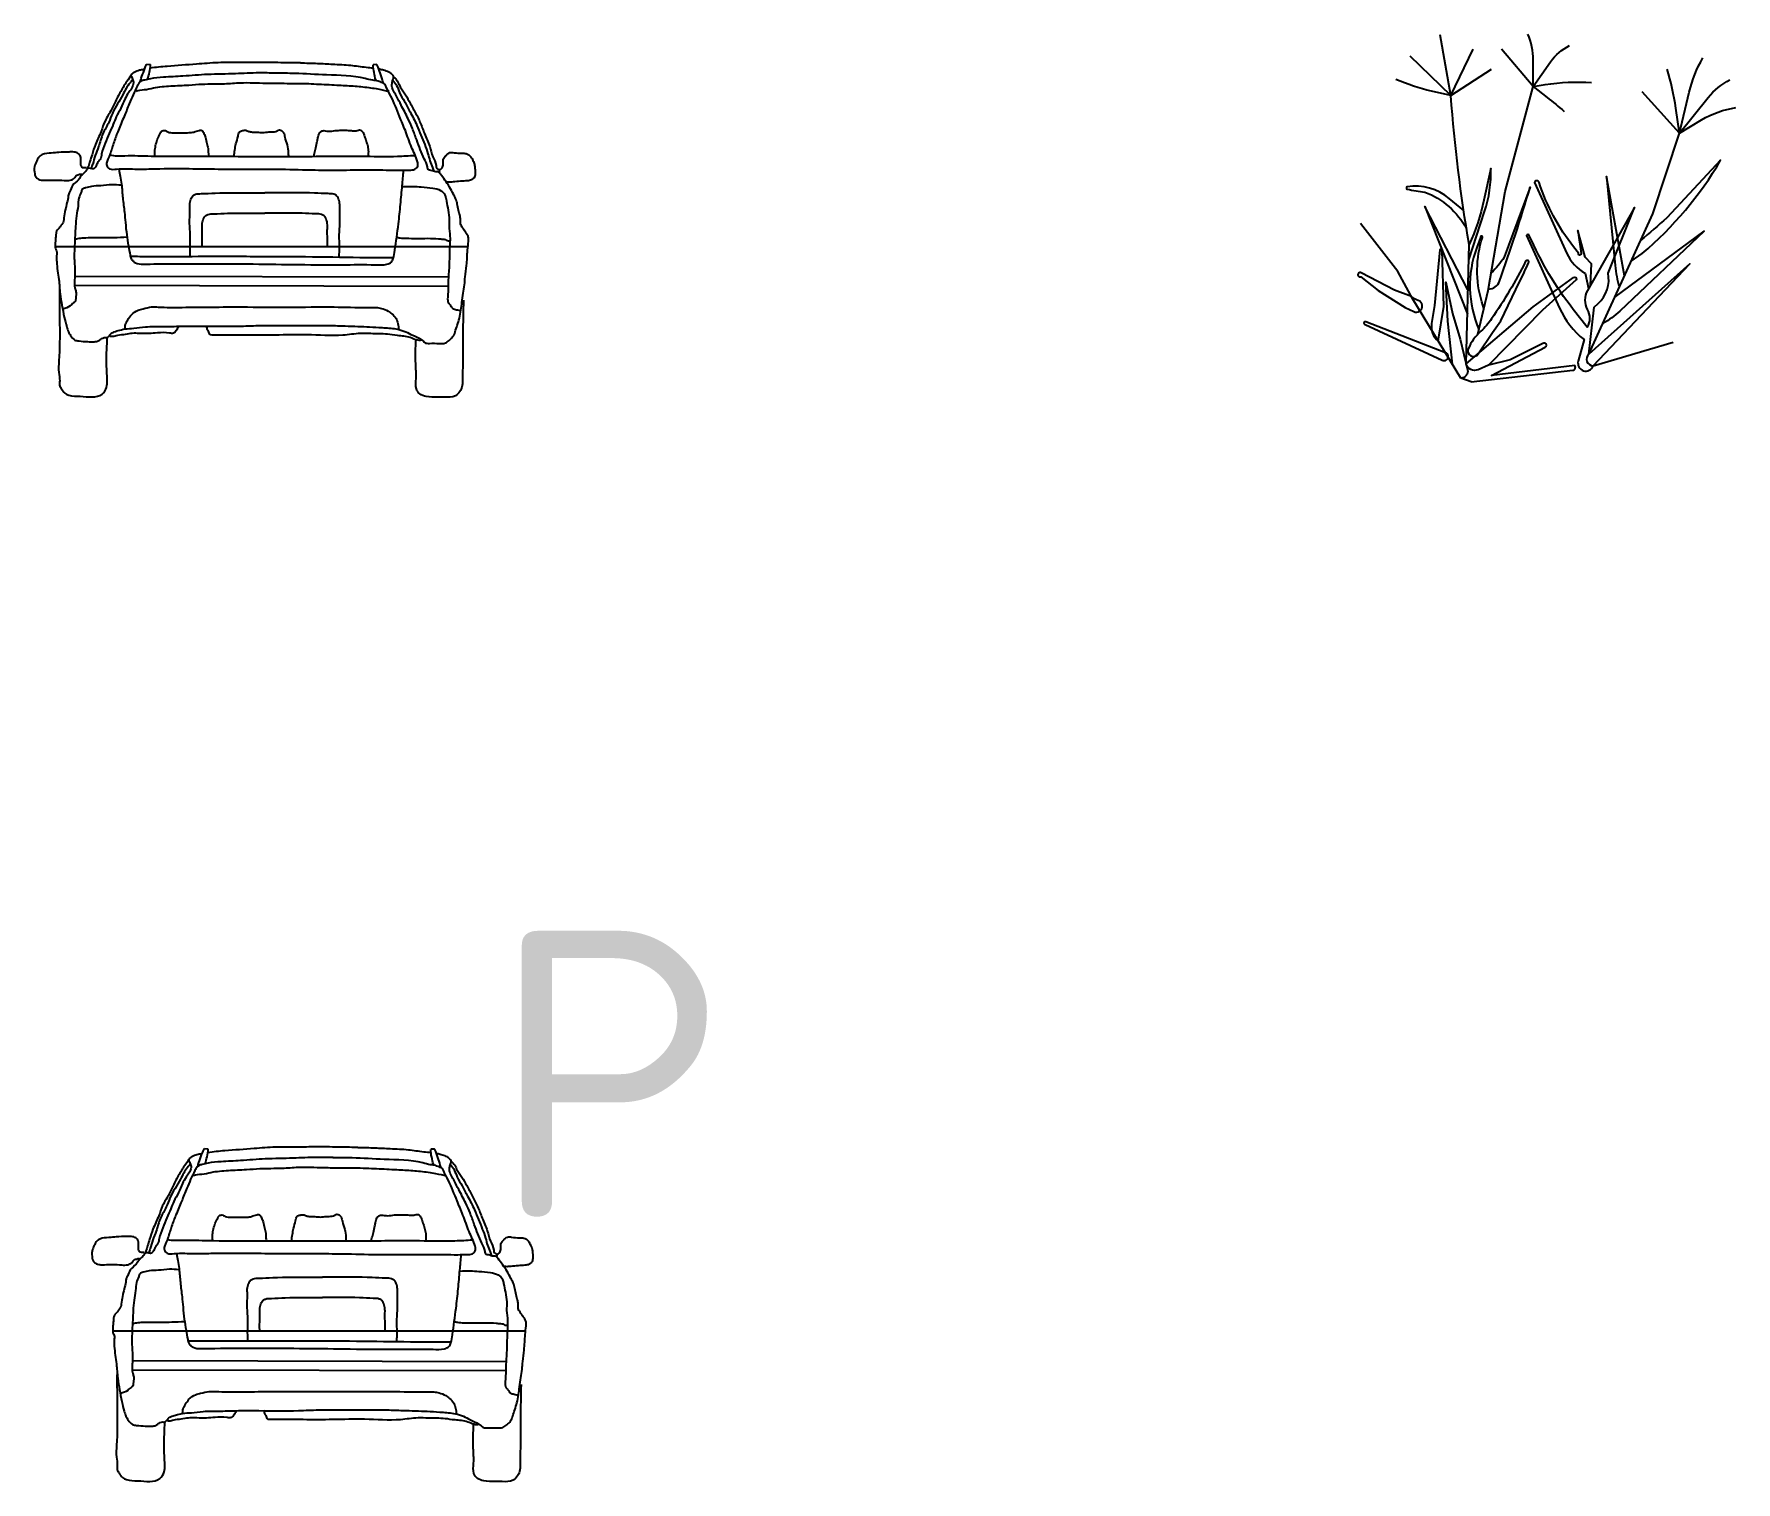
# Model space of a CAD drawing. Extents: x 212852 to 217021, y 173663 to 176722.
# Drawn here: x 212958.9 to 213015.6, y 175834.2 to 175882.4 of the extents above; entities that cross this region are included whole.
import ezdxf

# ---------------------------------------------------------------- set-up
doc = ezdxf.new("R2010")
doc.units = 0
doc.header["$MEASUREMENT"] = 0
doc.layers.get('0').update_dxf_attribs({"linetype": 'CONTINUOUS'})
for name, color, linetype in [('kamlesh', 10, 'CONTINUOUS'), ('XSEC_BERM', 104, 'CONTINUOUS'), ('XSEC_PARKING', 250, 'CONTINUOUS'), ('XSEC_RIJBAAN_B', 7, 'CONTINUOUS')]:
    doc.layers.add(name, color=color, linetype=linetype)
doc.styles.add('Fabricom-ISO', font='isocpeur.ttf')

# ---------------------------------------------------------------- blocks, each defined once
blk = doc.blocks.new('A$C25D40799')
for p, q in [((522.2, 1543.6), (538.5, 1542.2)), ((1587.6, 1541.6), (1571.2, 1540.6)), ((96.9, 698.6), (2009.9, 698.6)), ((190.7, 561.7), (1923.3, 557.7)), ((190.1, 518.6), (1918.2, 514.6))]:
    blk.add_line(p, q)
for points, knots in [([(452.8, 1496.9), (421.9, 1454), (416.2, 1442.3), (398.6, 1415.7), (378.5, 1376.7), (356.9, 1327), (326.5, 1284.3), (310, 1226.2), (283.3, 1176.9), (269.9, 1129.2), (258.4, 1095.8), (252.9, 1074), (246, 1058.7), (237.9, 1044.2), (219, 1031), (205.8, 1003.3), (174.8, 986.1), (169.1, 958.1), (157.7, 941), (157.1, 919.3), (149, 892.2), (141.9, 857.9), (137.6, 830.6), (134.6, 808.9), (125, 799), (118.4, 785.2), (102.8, 774.5), (100.4, 753.8), (98.5, 731.9), (97.4, 712.9), (96.5, 696.2), (98.3, 685.6), (107.3, 674.4), (100.9, 653.3), (105.1, 623.2), (106.4, 586), (116.6, 537.3), (117.4, 483.6), (129.2, 425.8), (136.9, 374.2), (148.3, 333.5), (156.6, 303.9), (169.8, 283.5), (184.5, 263.5), (214.6, 259.9), (244.1, 257.4), (273.6, 256.6), (296, 258.4), (306.8, 268.9), (317.6, 274.9), (327.9, 277.6), (341.3, 275), (349.7, 290.7), (365.8, 302.6), (391.2, 309.2), (422.8, 318.1), (466, 319), (524.1, 328.7), (597.3, 326.5), (683.4, 329.8), (804, 329.2), (927.7, 327.5), (1041.8, 332.9), (1139.8, 333.2), (1246.2, 332.2), (1354.1, 333.5), (1436.7, 330.4), (1498.2, 328.2), (1555.4, 326.4), (1614, 322.5), (1667.6, 319.2), (1713, 308.5), (1747.2, 289.7), (1778.6, 276.7), (1800.4, 263.1), (1810.4, 252.2), (1820.7, 248.9), (1843.2, 250.5), (1871, 249.4), (1904.4, 247.8), (1923.7, 264.2), (1942.6, 279.2), (1951, 305.8), (1960.6, 333.9), (1971.3, 366.9), (1977.7, 402.8), (1981.9, 441.8), (1987.5, 480.9), (1994.4, 519.8), (1996.8, 562.8), (2002.7, 604.4), (2006.6, 645.8), (2007.1, 683.4), (2012.3, 712.9), (2013.3, 736.1), (2009.8, 751.3), (1997.2, 766.4), (1986.5, 783.6), (1973.6, 800.9), (1976.9, 819.9), (1973.4, 841.3), (1964.6, 866.2), (1961.5, 894.6), (1954.3, 920.1), (1939.6, 945.2), (1925.9, 975.4), (1903.2, 1005.3), (1886.9, 1028.9), (1872.7, 1046.3), (1855.5, 1043.8), (1843.2, 1051.1), (1824.5, 1051.8), (1821.2, 1078), (1799.9, 1119.9), (1776, 1180.9), (1754.2, 1243.3), (1730.3, 1297.6), (1704.2, 1345.5), (1682.6, 1387.9), (1669, 1413.1), (1660.2, 1428.9), (1657.2, 1442), (1657.4, 1456), (1661.5, 1469.6), (1666.2, 1481.5), (1663.1, 1493.1), (1654.5, 1498.9), (1639.8, 1509.8), (1620.3, 1515), (1605.2, 1519.1), (1597.9, 1520.7), (1597.3, 1520.8)], [0.1427516, 0.1427516, 0.1427516, 0.1427516, 0.1441207, 0.1491577, 0.1592131, 0.1662954, 0.1767689, 0.1855494, 0.1967554, 0.2051715, 0.2106866, 0.2148044, 0.2165516, 0.2192272, 0.2231216, 0.2279667, 0.2344574, 0.2396988, 0.2417508, 0.2447679, 0.2503915, 0.2562398, 0.2625008, 0.2646156, 0.2670974, 0.2692619, 0.2723491, 0.2761324, 0.2791232, 0.2837165, 0.2857809, 0.2876726, 0.2890104, 0.2927793, 0.2976017, 0.3047458, 0.3115836, 0.3228817, 0.3319707, 0.341553, 0.3493995, 0.3535351, 0.3570373, 0.3619053, 0.3651923, 0.3718659, 0.3771463, 0.3804333, 0.3827283, 0.3845789, 0.3866954, 0.3880729, 0.3909937, 0.3942555, 0.398394, 0.4040732, 0.4109949, 0.4202495, 0.4340319, 0.4481112, 0.4641835, 0.4954098, 0.51109, 0.5223418, 0.545301, 0.5652758, 0.5772893, 0.5873935, 0.5965795, 0.6064622, 0.6172914, 0.6239172, 0.6299773, 0.6370636, 0.6412013, 0.6429937, 0.6444456, 0.6465118, 0.6543688, 0.6589833, 0.6626123, 0.6668312, 0.6710489, 0.6763449, 0.6821303, 0.6886547, 0.6948862, 0.702056, 0.7087711, 0.7149814, 0.7239743, 0.7301846, 0.7361529, 0.7430687, 0.7453625, 0.747978, 0.7507787, 0.7551725, 0.7585599, 0.7610831, 0.7645543, 0.7695644, 0.7744681, 0.7790389, 0.7829391, 0.7892012, 0.7959495, 0.8016858, 0.8046248, 0.8060023, 0.8100116, 0.8119047, 0.8143755, 0.8213364, 0.8372718, 0.8468576, 0.8551737, 0.8673872, 0.8746748, 0.879399, 0.8819641, 0.8838557, 0.8861495, 0.8889869, 0.8911018, 0.8925526, 0.894527, 0.8969663, 0.9012549, 0.9047667, 0.9051149, 0.9051149, 0.9051149, 0.9051149]), ([(1117.8, 1501.9), (1092.5, 1502.5), (1030.7, 1504), (926, 1497.8), (808.3, 1497.6), (697.2, 1488), (608.9, 1483.7), (548.8, 1479.5), (515.9, 1470.1), (497.3, 1467.8), (485.6, 1457), (466, 1421.4), (443.3, 1368.2), (415.9, 1299.2), (390.8, 1241), (369.2, 1183.9), (355.7, 1138), (343.7, 1105.6), (333.8, 1087.5), (335.4, 1074.1), (339.7, 1064.3), (354.9, 1054.1), (404, 1061.1), (473.7, 1055.5), (586.6, 1060.2), (710.8, 1059.7), (864, 1057.2), (1006.1, 1056.5), (1155.9, 1057.2), (1292, 1052.5), (1432.8, 1052.5), (1542.8, 1054.1), (1631.2, 1053), (1689.1, 1051.3), (1732.3, 1053), (1760.9, 1052.4), (1772.3, 1062.4), (1779.9, 1073.8), (1772.2, 1110), (1745.6, 1160.2), (1722.4, 1233.2), (1687.2, 1310.2), (1663.2, 1381.5), (1633.9, 1426.6), (1627, 1452.3), (1610.9, 1457.8), (1593.3, 1466.6), (1564.9, 1468.2), (1487.9, 1491.5), (1364.9, 1490.9), (1226.4, 1501.2), (1147, 1501.5), (1116.9, 1501.6)], [0, 0, 0, 0, 75.91578, 185.406801, 314.180343, 429.050401, 519.349048, 580.314268, 608.089178, 622.759046, 634.617532, 654.245876, 744.379115, 807.889819, 877.129171, 934.469745, 990.996074, 1019.889255, 1039.002779, 1050.644399, 1059.269874, 1070.335315, 1102.528701, 1200.326955, 1284.002509, 1439.715405, 1573.533072, 1743.383391, 1866.053621, 2023.037287, 2151.71451, 2288.521872, 2352.857259, 2417.192672, 2460.959631, 2485.709447, 2497.567933, 2505.06587, 2525.675481, 2599.457965, 2680.876609, 2752.2915, 2854.774598, 2902.506169, 2916.881994, 2928.388651, 2950.373576, 2976.395132, 3011.982271, 3191.59783, 3339.658587, 3429.728155, 3429.728155, 3429.728155, 3429.728155]), ([(447.9, 1490.4), (450.8, 1494.3), (456.1, 1503.1), (472.5, 1512.1), (491, 1518.4), (505.3, 1520), (511.5, 1520.7)], [0, 0, 0, 0, 14.677512, 30.049651, 54.547004, 73.137173, 73.137173, 73.137173, 73.137173]), ([(490.7, 1461.5), (493.8, 1473.2), (502.9, 1496.9), (512, 1524.1), (518.9, 1540.8), (522.2, 1543.6)], [0.00089717, 0.00089717, 0.00089717, 0.00089717, 0.00705848, 0.01367692, 0.01585466, 0.01585466, 0.01585466, 0.01585466]), ([(525.2, 1472.8), (528.4, 1483.8), (534.5, 1506.4), (539, 1529.7), (538.5, 1541.6)], [0.0017489, 0.0017489, 0.0017489, 0.0017489, 0.00757716, 0.01366641, 0.01366641, 0.01366641, 0.01366641]), ([(1233.1, 1549.3), (1207.4, 1549.5), (1145.5, 1550.2), (1055.2, 1552.4), (953.8, 1549.9), (855.4, 1552.3), (740, 1542.1), (635.8, 1535.4), (563, 1529), (537.6, 1524.7)], [0, 0, 0, 0, 0.0130865, 0.0315417, 0.0459743, 0.0647681, 0.0815991, 0.1048393, 0.1182554, 0.1182554, 0.1182554, 0.1182554]), ([(1571.5, 1524.7), (1560.6, 1525.9), (1525.2, 1528.6), (1463.3, 1539.1), (1387.6, 1541.5), (1309.7, 1546.3), (1259.7, 1547.4), (1233.1, 1548)], [0.90956096, 0.90956096, 0.90956096, 0.90956096, 0.91516129, 0.92740666, 0.94165728, 0.95360429, 0.96715149, 0.96715149, 0.96715149, 0.96715149]), ([(1582.7, 1470.9), (1579.8, 1482), (1574.3, 1504.7), (1570.4, 1528.1), (1571.2, 1540.1)], [0.0017489, 0.0017489, 0.0017489, 0.0017489, 0.00757716, 0.01366641, 0.01366641, 0.01366641, 0.01366641]), ([(1616.9, 1458.7), (1614.1, 1470.5), (1605.7, 1494.4), (1597.3, 1521.9), (1590.7, 1538.7), (1587.6, 1541.6)], [0.00089717, 0.00089717, 0.00089717, 0.00089717, 0.00705848, 0.01367692, 0.01585466, 0.01585466, 0.01585466, 0.01585466]), ([(448.3, 1490.9), (450.7, 1485.4), (455.6, 1474.2), (462.4, 1458.4), (456.2, 1443.5), (449.7, 1427.7), (434.1, 1408.5), (417.3, 1378.4), (403.2, 1338.7), (379.5, 1302.5), (365.9, 1261.6), (346.8, 1222), (328.8, 1175.8), (312.7, 1136.6), (308.5, 1102.9), (291.8, 1086.3), (286.7, 1069.8), (275.2, 1055.4), (261.1, 1061.7), (251.9, 1061), (247.6, 1060.7)], [0.00393246, 0.00393246, 0.00393246, 0.00393246, 0.00694879, 0.01010811, 0.01212537, 0.01485463, 0.01885172, 0.0245582, 0.03238138, 0.04019022, 0.04641738, 0.05424055, 0.06257681, 0.07160269, 0.07590429, 0.07928738, 0.08300537, 0.08496544, 0.08747661, 0.08969513, 0.08969513, 0.08969513, 0.08969513]), ([(455.5, 1471), (451.6, 1466.2), (441.1, 1453.1), (424.3, 1430.9), (408.9, 1396.1), (384.9, 1359.4), (361, 1317.5), (345.5, 1268.4), (314.3, 1221.3), (301.7, 1167), (281.6, 1121.4), (273.5, 1086.7), (266.3, 1067), (264, 1060.5)], [0, 0, 0, 0, 18.61695, 50.31893, 83.173634, 132.179846, 181.832827, 227.307951, 285.716311, 349.212816, 392.58787, 434.96696, 455.615637, 455.615637, 455.615637, 455.615637]), ([(471.6, 1419.1), (483.1, 1424.5), (511.6, 1423.7), (563.9, 1437.4), (633.6, 1443.6), (709, 1445.4), (792, 1453.4), (872.1, 1451), (970.4, 1460), (1062.3, 1455.4), (1167.7, 1454.5), (1249.7, 1454.8), (1335.1, 1450.1), (1406.9, 1446.7), (1486.7, 1442.7), (1546.5, 1436.2), (1598.8, 1428.5), (1626.8, 1420.1), (1644.1, 1419.5)], [0, 0, 0, 0, 38.215663, 81.78801, 162.766704, 246.669362, 308.410036, 412.721345, 486.391174, 604.319379, 688.065522, 802.575528, 850.460917, 944.523677, 1018.094486, 1090.201128, 1124.764964, 1176.744145, 1176.744145, 1176.744145, 1176.744145]), ([(1662.3, 1469.9), (1668.4, 1461.8), (1681.7, 1444.1), (1692.4, 1407.6), (1717.9, 1369.3), (1743.2, 1317.9), (1771.9, 1267.2), (1790.7, 1214.9), (1809.5, 1171.9), (1824.5, 1132.5), (1832.1, 1095.7), (1844.5, 1069.2), (1849.6, 1052.2), (1851.5, 1046)], [0, 0, 0, 0, 30.204235, 65.740331, 112.431256, 167.425609, 237.697057, 286.511591, 333.89304, 378.674518, 412.642011, 446.145255, 465.818382, 465.818382, 465.818382, 465.818382]), ([(1665.3, 1485), (1669.8, 1480.9), (1681, 1470.8), (1692, 1442.4), (1715.6, 1411.5), (1738.6, 1369.8), (1763, 1324.5), (1788.9, 1275.2), (1808.7, 1219.3), (1833.1, 1167.7), (1844.2, 1115), (1862.8, 1085.3), (1862.8, 1059.1), (1877.6, 1056.3), (1877.4, 1047.9), (1877.3, 1043.4)], [0, 0, 0, 0, 18.209979, 44.717995, 89.352528, 134.392281, 187.408325, 243.830222, 300.964102, 365.029477, 415.097509, 459.089459, 472.527926, 482.911509, 494.778275, 494.778275, 494.778275, 494.778275]), ([(558.8, 1120), (558.5, 1128.8), (558, 1146.6), (564, 1172.8), (570.8, 1198.9), (581.9, 1217.1), (587.6, 1233.1), (598.2, 1236), (607.1, 1237.3), (618, 1227.5), (636.1, 1225.4), (660.8, 1225.8), (687.8, 1224.7), (715.1, 1226.3), (737.5, 1227.2), (752.1, 1234.3), (762.8, 1235.6), (773, 1239.6), (782.7, 1232.8), (787.3, 1219.3), (796.2, 1201.5), (798.1, 1176.9), (807.6, 1153), (805.1, 1132.9), (808.7, 1121.9), (809.9, 1118.3)], [0, 0, 0, 0, 26.324754, 53.056972, 80.498629, 106.135108, 118.622309, 126.967578, 137.816646, 143.403262, 168.962957, 189.111192, 218.558618, 249.594576, 271.512574, 284.753206, 297.533066, 303.922973, 316.415721, 326.805282, 346.938572, 375.49294, 399.533752, 422.81313, 434.087218, 434.087218, 434.087218, 434.087218]), ([(926.1, 1118.4), (926.4, 1127.7), (929.8, 1146.2), (934, 1177.4), (944.6, 1202.8), (946.6, 1230.8), (965.1, 1235.9), (980.2, 1238.7), (994.9, 1231), (1012.6, 1227.9), (1034.5, 1229.5), (1059.8, 1224.8), (1086.6, 1230.7), (1109.2, 1228.7), (1124.1, 1233.2), (1131.9, 1239.8), (1144.4, 1238.5), (1158.6, 1226.7), (1160.9, 1199.7), (1172.5, 1170.2), (1178.7, 1140.4), (1176.7, 1122), (1178.7, 1116.7)], [0, 0, 0, 0, 28.045101, 56.30352, 93.11334, 114.177004, 129.439226, 145.015018, 159.717038, 177.044562, 198.742674, 225.135835, 253.204765, 279.597926, 292.838558, 298.425166, 309.274235, 326.939601, 349.487802, 386.719377, 422.870749, 439.974775, 439.974775, 439.974775, 439.974775]), ([(1295, 1116.8), (1296, 1121.4), (1299, 1134.3), (1305.7, 1157.2), (1310.1, 1181.2), (1315.4, 1203.7), (1318, 1222.5), (1330.6, 1234), (1343.5, 1236.2), (1355.9, 1233.1), (1376.2, 1232.1), (1401.3, 1237.3), (1429.2, 1237.1), (1453.6, 1237.2), (1473.7, 1235.6), (1492.8, 1233.2), (1510.2, 1242.1), (1523.2, 1228.8), (1529.5, 1212.8), (1536.3, 1192.1), (1544.3, 1169.3), (1549, 1144.2), (1548.1, 1127), (1547.7, 1118.2)], [0, 0, 0, 0, 14.277191, 39.817272, 71.401963, 87.194303, 109.742497, 126.211571, 134.11411, 148.148573, 163.852247, 194.851071, 224.357051, 247.426952, 267.973461, 284.857781, 305.242651, 317.343143, 334.659086, 357.681682, 382.167988, 407.376743, 433.701496, 433.701496, 433.701496, 433.701496]), ([(241.5, 1062.7), (233.3, 1062.3), (214.8, 1061.3), (215.1, 1092.3), (218.4, 1114.4), (204.1, 1132.3), (183.5, 1137.2), (153, 1136), (117.7, 1135.7), (76.8, 1130.3), (42.7, 1130.3), (19.4, 1113.2), (9.9, 1092.3), (-1.9, 1067.8), (0.5, 1042.4), (4.6, 1022), (17.4, 1009.7), (36.8, 1004.9), (64, 1005.8), (98, 1006.9), (134, 1005), (161.3, 1003), (176.9, 1008.7), (188.4, 1015.8), (193.5, 1030.2), (206.2, 1031.2), (214.7, 1035.5), (221, 1033.8), (224.7, 1032.8)], [0, 0, 0, 0, 21.083576, 47.730473, 72.117215, 89.507148, 110.026721, 133.286322, 181.092354, 215.565496, 257.829959, 279.618777, 297.681531, 326.317044, 359.364062, 372.13477, 387.709383, 409.400573, 430.211793, 469.404943, 511.045352, 539.228267, 549.686628, 560.214403, 579.327035, 588.238674, 595.98046, 607.065844, 607.065844, 607.065844, 607.065844]), ([(349.8, 1123.6), (372.2, 1116.9), (437.6, 1121.5), (565.3, 1115.8), (725.3, 1117.3), (906.3, 1116.4), (1073.3, 1116), (1232.2, 1115), (1383.8, 1117.9), (1532.5, 1117.4), (1661.9, 1114.7), (1736.5, 1119.2), (1763.3, 1120.8)], [0, 0, 0, 0, 70.156475, 191.502903, 386.348312, 548.72223, 735.02246, 887.142361, 1025.621954, 1189.704902, 1333.279827, 1413.770934, 1413.770934, 1413.770934, 1413.770934]), ([(1878.2, 1054.7), (1881.9, 1055.8), (1888.4, 1057.8), (1893.1, 1070.2), (1897.3, 1083.1), (1892.2, 1101.2), (1903.4, 1116), (1914.4, 1126.9), (1927.7, 1136.4), (1951.5, 1132), (1976, 1130), (2004.2, 1130.9), (2023.8, 1116.8), (2032.9, 1096.8), (2041, 1079.4), (2042.2, 1062), (2043.5, 1047.3), (2043.6, 1032.4), (2040.2, 1017.1), (2025.8, 1005.2), (2003.3, 1002), (1974.5, 1001.2), (1945.3, 998.2), (1921.9, 995.4), (1910.5, 998.4), (1906.2, 999.5)], [0, 0, 0, 0, 10.947583, 19.153977, 37.864798, 51.374734, 72.171862, 87.746466, 99.292622, 118.879665, 155.686725, 175.311895, 201.78808, 221.514597, 241.277138, 258.575023, 273.303472, 285.534701, 303.344829, 318.080354, 338.269182, 370.191967, 404.66511, 426.718866, 439.803347, 439.803347, 439.803347, 439.803347]), ([(393.1, 1055.7), (393.9, 1045.3), (398.3, 1022.6), (406.3, 979), (409.4, 922.6), (417.7, 863.6), (422.5, 806.5), (427.8, 754.5), (435.6, 704.2), (442.9, 667.6), (447.3, 642.3), (457.8, 630.7), (474.5, 617.6), (515.2, 616.6), (614.9, 619.3), (778.1, 618.6), (986.7, 618.2), (1203.6, 614.7), (1400.7, 612.8), (1546.8, 615.7), (1623.9, 611.7), (1656.1, 623.2), (1666.7, 649.5), (1674.6, 708.7), (1687.4, 792.5), (1697.7, 892.6), (1704.9, 975.1), (1709.8, 1027.4), (1711.5, 1050.8)], [0, 0, 0, 0, 31.161823, 69.346348, 132.896948, 200.040025, 248.127431, 304.891948, 356.828313, 400.365626, 418.194942, 431.536623, 446.234582, 480.798418, 547.475363, 750.887483, 966.241446, 1174.752216, 1401.084191, 1558.331078, 1611.423291, 1634.349359, 1653.444411, 1691.628945, 1815.535822, 1906.442049, 1993.798414, 2063.998191, 2063.998191, 2063.998191, 2063.998191]), ([(402.3, 982.1), (388, 983.4), (356.6, 986.3), (311.5, 978.6), (269.6, 979.5), (242.6, 971.3), (220.6, 966.6), (217, 944.6), (202.8, 921.5), (204.7, 882.7), (193.5, 840), (191.6, 794.6), (188.9, 748), (186.4, 695.7), (184.3, 632.5), (191, 574.3), (185.2, 530), (187.4, 503.9), (196.9, 482.4), (190.9, 463), (192.8, 442.9), (177.6, 435), (163.7, 418.1), (145.2, 412.1), (133.4, 408.3)], [0, 0, 0, 0, 42.761743, 94.290157, 137.154038, 165.339888, 182.170201, 196.761651, 225.944556, 263.667313, 308.588599, 358.227309, 399.245732, 448.796096, 515.393144, 588.900189, 623.095252, 648.936584, 666.765901, 690.733549, 709.825816, 718.368671, 738.941105, 774.867243, 774.867243, 774.867243, 774.867243]), ([(723.2, 653.8), (722.6, 665.8), (721, 698.8), (724.5, 749.5), (718.2, 808.6), (722, 857.5), (719.2, 897.4), (725.8, 920), (734.8, 935), (751.6, 943.2), (786.8, 943.3), (877, 949), (975.2, 946.2), (1051.9, 947.6), (1068.2, 947.9)], [0, 0, 0, 0, 0.006094, 0.0168189, 0.0258234, 0.0362585, 0.0417659, 0.0459866, 0.0480774, 0.0504159, 0.0550938, 0.0658437, 0.0966014, 0.1049292, 0.1049292, 0.1049292, 0.1049292]), ([(1413.3, 653.8), (1413.9, 665.8), (1415.5, 698.8), (1411.9, 749.5), (1418.3, 808.6), (1414.4, 857.5), (1417.3, 897.4), (1410.7, 920), (1401.7, 935), (1384.9, 943.2), (1349.6, 943.3), (1259.4, 949), (1161.2, 946.2), (1084.6, 947.6), (1068.2, 947.9)], [0, 0, 0, 0, 0.006094, 0.0168189, 0.0258234, 0.0362585, 0.0417659, 0.0459866, 0.0480774, 0.0504159, 0.0550938, 0.0658437, 0.0966014, 0.1049292, 0.1049292, 0.1049292, 0.1049292]), ([(1705.6, 975.9), (1722.2, 976.6), (1751.2, 977.9), (1798.6, 974.4), (1841.6, 970.7), (1881.8, 962.6), (1904.6, 941.4), (1909.4, 911), (1916.6, 876.7), (1924.6, 835), (1920.1, 790.8), (1928, 750), (1926.2, 707.7), (1923.1, 664.6), (1924.4, 609.2), (1918.5, 558.9), (1918.8, 507.2), (1916.7, 472.9), (1914.7, 438.2), (1930.7, 425.4), (1937.6, 408.3), (1958.6, 405.8), (1971.4, 402.3), (1978.6, 400.3)], [0, 0, 0, 0, 49.593438, 87.232505, 142.163234, 179.488207, 208.480042, 227.951033, 269.815289, 314.736575, 354.011761, 402.099156, 437.959111, 480.683726, 531.912221, 603.71354, 632.743018, 685.706725, 711.548043, 727.297292, 744.378832, 762.221123, 785.022424, 785.022424, 785.022424, 785.022424]), ([(778, 698.6), (777.8, 703.1), (776.7, 728), (779.6, 763.7), (776.7, 803.6), (783.3, 826.2), (792.3, 841.2), (809.1, 849.4), (844.4, 849.6), (931.7, 855.1), (1010.7, 853.1), (1068.2, 853.3)], [0.02353949, 0.02353949, 0.02353949, 0.02353949, 0.0258234, 0.03625846, 0.04176585, 0.04598659, 0.04807738, 0.05041587, 0.05509377, 0.06584368, 0.09515876, 0.09515876, 0.09515876, 0.09515876]), ([(1358.4, 698.6), (1358.7, 703.1), (1359.7, 728), (1356.9, 763.7), (1359.8, 803.6), (1353.1, 826.2), (1344.2, 841.2), (1327.4, 849.4), (1292.1, 849.6), (1204.7, 855.1), (1125.8, 853.1), (1068.2, 853.3)], [0.02353949, 0.02353949, 0.02353949, 0.02353949, 0.0258234, 0.03625846, 0.04176585, 0.04598659, 0.04807738, 0.05041587, 0.05509377, 0.06584368, 0.09515876, 0.09515876, 0.09515876, 0.09515876]), ([(190.5, 732.2), (194.4, 733.4), (206.7, 737), (234.4, 739.3), (290.2, 740.1), (357.6, 738.9), (409.9, 741.7), (429.9, 742.8)], [0, 0, 0, 0, 12.441664, 38.304713, 82.774219, 180.208147, 240.124238, 240.124238, 240.124238, 240.124238]), ([(1680.4, 742.2), (1685, 740.9), (1698.8, 736.8), (1730, 736.6), (1789.6, 735.1), (1847.1, 737.9), (1890.5, 732.8), (1904.9, 731.9), (1913.6, 724.2), (1921.1, 725), (1924.6, 725.4)], [0, 0, 0, 0, 14.092923, 43.197824, 92.76188, 193.599042, 214.179275, 224.575101, 236.038121, 246.292742, 246.292742, 246.292742, 246.292742]), ([(444.5, 653.5), (474.7, 653.1), (579.6, 651.5), (776.7, 653.6), (1028, 652.8), (1288.3, 652.1), (1497.4, 647.5), (1622.1, 648), (1663.2, 648.2)], [0, 0, 0, 0, 90.58254, 314.501301, 591.397308, 844.350551, 1095.58893, 1218.656331, 1218.656331, 1218.656331, 1218.656331]), ([(116.5, 506.6), (115.1, 394), (123, 263.9), (110.6, 119.2), (120.3, 82.3), (114.6, 55.3), (128.5, 37.4), (138.9, 18.2), (170.1, 3.8), (214.1, 5.9), (265, -1.8), (315.3, 7.1), (338.2, 43.3), (338.3, 95.8), (331.6, 172.6), (337.6, 239.2), (338.3, 277)], [0, 0, 0, 0, 337.882396, 392.305179, 431.12097, 451.529524, 469.815552, 495.678849, 515.975153, 568.372429, 625.157515, 672.544578, 710.294848, 742.122488, 828.411375, 941.814879, 941.814879, 941.814879, 941.814879]), ([(420.6, 317.8), (421.8, 324.3), (420.4, 339.5), (434.8, 360.1), (450.1, 385.5), (476.3, 403.2), (509.4, 410.8), (540.2, 420.1), (601.1, 415.8), (739.9, 416.7), (941.4, 419.5), (1176, 416), (1370.1, 420.2), (1505.5, 415.1), (1579.1, 416.9), (1612.2, 412.4), (1637.1, 401.6), (1659.7, 385.1), (1677.9, 366.7), (1686.8, 340.4), (1688, 323.1), (1688.8, 314.1)], [0, 0, 0, 0, 19.766761, 43.780759, 72.084578, 109.34511, 133.70547, 174.113825, 204.563274, 315.614269, 591.502799, 808.238728, 1019.624122, 1173.662565, 1214.858913, 1240.189082, 1273.114714, 1294.972162, 1324.116101, 1349.044942, 1376.126696, 1376.126696, 1376.126696, 1376.126696]), ([(1989.5, 450.5), (1985.2, 346.3), (1987.3, 221.7), (1984.6, 88), (1984.8, 49.5), (1972.7, 24.2), (1948.1, -2), (1907.7, 0.5), (1862.9, 0.9), (1823.5, 0.1), (1785.5, 11.6), (1764.4, 43.9), (1771.8, 93.2), (1765.8, 168.8), (1767, 229.6), (1769.3, 267.4)], [0, 0, 0, 0, 312.931008, 371.889016, 403.71667, 426.053314, 454.92792, 505.320236, 537.09453, 591.61191, 623.220129, 650.907844, 698.58183, 766.648164, 880.028955, 880.028955, 880.028955, 880.028955]), ([(669.7, 329), (666.6, 323.7), (661.7, 315.3), (655.5, 303.5), (644.1, 293.8), (613.6, 300.5), (576.2, 299), (529.6, 293.9), (490.8, 295.1), (454, 297.5), (421, 289.7), (390, 288.4), (366.6, 280.2), (354.4, 280.9), (350.2, 281.1)], [0, 0, 0, 0, 18.428702, 28.866087, 40.331112, 60.033711, 115.559208, 155.126597, 199.90522, 232.145818, 264.830391, 301.053361, 324.949153, 337.487178, 337.487178, 337.487178, 337.487178]), ([(795.1, 330.9), (797.8, 326.6), (799.1, 315.6), (807.5, 304.9), (809.5, 290.5), (827, 288.9), (924, 290.3), (1076.3, 286.3), (1270.2, 294.4), (1402.4, 281.4), (1500.4, 298.6), (1569.4, 295.2), (1626.4, 296.4), (1687.1, 285.4), (1739.9, 284.3), (1778.8, 260.1), (1795.9, 266.3)], [0, 0, 0, 0, 15.291857, 31.3012, 40.939561, 53.978449, 75.472173, 347.749712, 494.667209, 661.243677, 742.675701, 791.036623, 868.076633, 913.175952, 974.728729, 1029.525391, 1029.525391, 1029.525391, 1029.525391])]:
    blk.add_open_spline(points, degree=3, knots=knots)
blk = doc.blocks.new('A$C70151CF8')
blk.add_blockref('A$C25D40799', (0, 0))
blk = doc.blocks.new('XSEC_PARKING_B')
at = {"layer": 'XSEC_RIJBAAN_B', "xscale": 0.0071806808145352, "yscale": 0.0071806808145352, "zscale": 0.0071806808145352}
blk.add_blockref('A$C70151CF8', (-0.942, -0.254), dxfattribs=at)
at = {"layer": 'XSEC_BERM', "insert": (12.339, 18.081), "char_height": 9.54829, "attachment_point": 1, "style": 'Fabricom-ISO'}
blk.add_mtext_dynamic_manual_height_columns('{\\C256;\\c0;P}', width=5.01341, gutter_width=25.067, heights=[0], dxfattribs=at)
blk = doc.blocks.new('XSEC_RIJBAAN_B')
at = {"layer": 'XSEC_RIJBAAN_B', "xscale": 0.0071806808145352, "yscale": 0.0071806808145352, "zscale": 0.0071806808145352}
blk.add_blockref('A$C70151CF8', (212958.944, 175870.315), dxfattribs=at)
blk = doc.blocks.new('Cyanodon dactylon')
at = {"layer": 'kamlesh', "color": 94}
for points in [[(-149, 4214), (-310, 5120)], [(-149, 4214), (186, 4909)], [(1077, 4353), (607, 4909)], [(-149, 4214), (-754, 4804)], [(-149, 4214), (459, 4611)], [(1908, 356), (2864, 2453), (3264, 3655), (2706, 4272)], [(107, 1319), (-536, 2558), (98, 953)], [(0, 0), (-716, 1179), (-941, 1593), (-1494, 2308)], [(1975, 184), (3166, 535)], [(156, -53), (0, 0)]]:
    blk.add_lwpolyline(points, dxfattribs=at)
for points in [[(1077, 4353), (1080, 4746, 0.10507), (1001, 5133, -1.524882)], [(1077, 4353), (1338, 4721, -0.127513), (1623, 4961, -0.226907)], [(3264, 3655), (3208, 4027, 0.033359), (3079, 4611, -1.333444)], [(3264, 3655), (3409, 4267, -0.073324), (3612, 4779, -0.576439)], [(-149, 4214), (-437, 4281, -0.047452), (-967, 4457, -4.734293)], [(254, 656), (408, 1307), (662, 2783), (1077, 4353), (1288, 4189, -0.015492), (1541, 3979, 0.378062)], [(1077, 4353), (1259, 4381, -0.055989), (1950, 4408, -0.930058)], [(3264, 3655), (3691, 4187, -0.104201), (4013, 4451, -12.153539)], [(79, 211), (124, 1994, -0.023298), (-149, 4214, -6.874201)], [(3264, 3655), (3592, 3852, -0.098147), (4105, 4036, -0.0745)], [(118, 1765), (355, 2484, 0.086984), (448, 3128), (345, 2653, -0.054858), (124, 1994, -3.171128)], [(2542, 1746), (2706, 1860, 0.084632), (3876, 3250), (3074, 2389, -0.003183), (2682, 2053, -0.173544)], [(43, 2500), (-173, 2679, 0.218919), (-800, 2854, 0.749569), (-798, 2819, 0.03006), (-536, 2775, -0.177383), (85, 2233, 8.220418)], [(412, 1328, 0.316988), (577, 1445, 0.014285), (1034, 2850), (645, 1804, -0.08235), (454, 1572, 0.217002)], [(1935, 1388), (1952, 1704), (1856, 1804), (1746, 2200), (1794, 1857, -1.327267), (1757, 1862), (1683, 1957, -0.08767), (1167, 2919, 0.724241), (1098, 2919), (1583, 1861, 0.159641), (1856, 1565), (1907, 1337)], [(2441, 1526), (2172, 3006), (2303, 1679, 0.046558), (2365, 1358, -10.021861)], [(1982, 1014), (1987, 1060), (2048, 1113, 0.272494), (2196, 1567), (2589, 2546), (1888, 1305, 0.257686), (1886, 1025, -0.25255), (1886, 758), (1678, 1026, -0.062873), (1022, 2130, 0.655828), (982, 2130), (1472, 1046, 0.119987), (1841, 574), (1752, 254, 0.970821), (1975, 184, -0.028373)], [(345, 1038), (314, 1139, -0.152511), (323, 2100, 1.398856), (294, 2099), (238, 1948, 0.193902), (271, 727, 0.655523)], [(2297, 1209), (3630, 2191), (2373, 1000, -0.068141), (2118, 817, 7.696167)], [(-336, 553), (-251, 1070), (-280, 1906, 0.805519), (-312, 1912), (-392, 1085), (-436, 815, 0.269517), (-336, 553, 0.722433)], [(-736, 1216), (-990, 1314), (-1487, 1573, 1.47881), (-1493, 1512), (-1234, 1308), (-828, 1052), (-703, 993, 1.054665), (-635, 1158, -0.093884), (-736, 1216, 2.180632)], [(258, 363), (472, 682), (596, 854), (877, 1435, 0.004484), (1012, 1721, 0.981948), (967, 1743, -0.032215), (460, 883, -0.06124), (300, 700, 0.110485), (111, 437, 0.939878), (258, 363, -0.044182)], [(1975, 184), (3416, 1705), (1908, 356, 0.694358), (1975, 184, -1.016477)], [(-125, 206), (-194, 849), (-223, 1433), (-125, 962), (-11, 579), (100, 126, -0.490796), (0, 0, 1.506391)], [(79, 211), (1077, 1064), (1681, 1503, -0.86517), (1719, 1464), (1220, 1015), (414, 194), (258, 126, -0.451718), (79, 211, 19.323189)], [(-230, 379), (-1418, 841, 1.164155), (-1427, 801), (-277, 266, 1.040226), (-230, 379, 1.256119)], [(1908, 356), (1982, 1014, -0.250276)], [(156, -53), (1670, 118, 0.555898), (1702, 186), (460, 41), (1259, 461, 1.140806), (1222, 515), (738, 272), (414, 194)]]:
    blk.add_lwpolyline(points, format="xyb", dxfattribs=at)
blk = doc.blocks.new('XSEC_BERM')
at = {"layer": 'XSEC_BERM', "xscale": 0.0022308127502838, "yscale": 0.0022308127502838, "zscale": 0.0022308127502838}
blk.add_blockref('Cyanodon dactylon', (213006.416, 175870.95), dxfattribs=at)

msp = doc.modelspace()

# ---------------------------------------------------------------- block references
at = {"layer": 'XSEC_BERM'}
msp.add_blockref('XSEC_BERM', (0, 0), dxfattribs=at)
at = {"layer": 'XSEC_PARKING'}
msp.add_blockref('XSEC_PARKING_B', (212961.803, 175834.477), dxfattribs=at)
at = {"layer": 'XSEC_RIJBAAN_B'}
msp.add_blockref('XSEC_RIJBAAN_B', (0, 0), dxfattribs=at)

doc.saveas('drawing.dxf')
